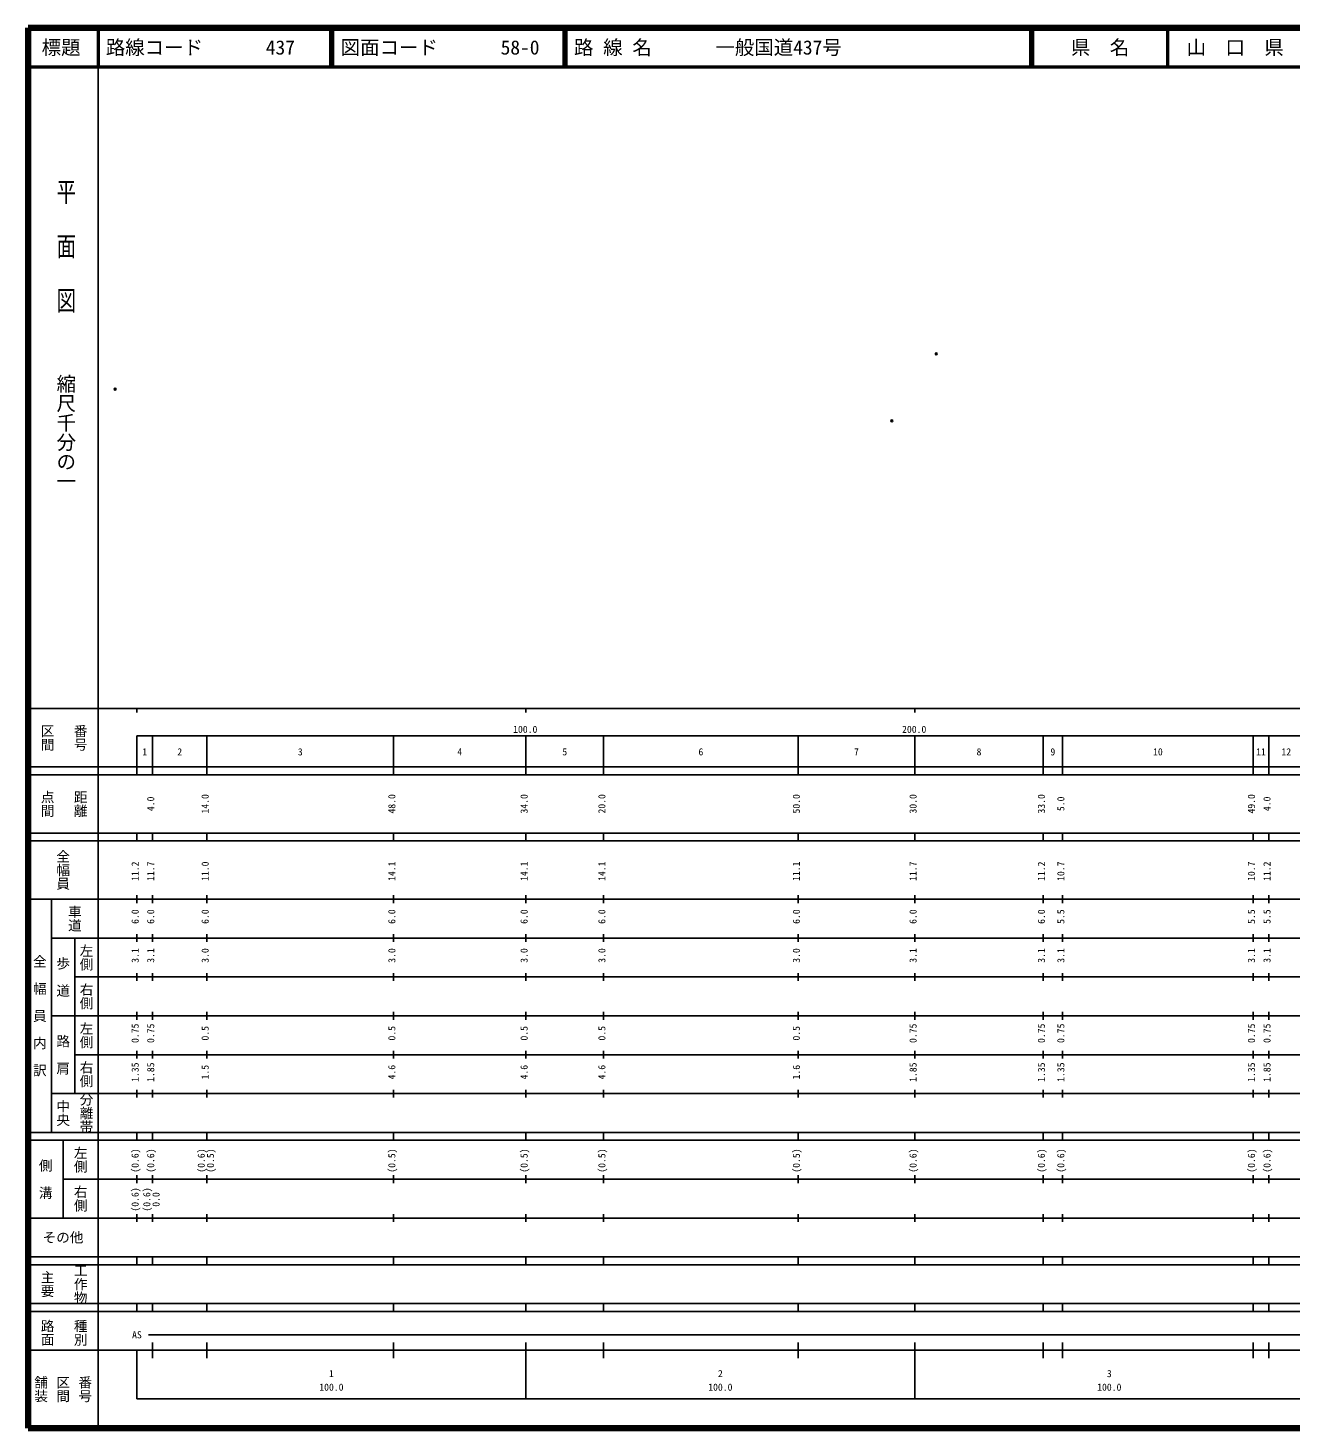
# Model space of a CAD drawing. Units: millimetres on the paper. Extents: x 40 to 680, y 20 to 380.
# Drawn here: x 40 to 364.7, y 20 to 380 of the extents above; entities that cross this region are included whole.
import ezdxf
from ezdxf.enums import TextEntityAlignment as Align

# ---------------------------------------------------------------- set-up
doc = ezdxf.new("R2010")
doc.units = ezdxf.units.MM
doc.header["$PDMODE"] = 32
doc.header["$PDSIZE"] = 0.5
doc.layers.add('M-OTRS', color=6, linetype='Continuous')
doc.layers.add('M-TTL-TXT', color=7, linetype='Continuous')
for name, color, linetype, lineweight in [('M-TTL', 2, 'Continuous', 140), ('M-TTL-BAND', 7, 'Continuous', 25), ('M-TTL-LINE', 7, 'Continuous', 50)]:
    doc.layers.add(name, color=color, linetype=linetype, lineweight=lineweight)
doc.styles.add('@ＭＳ ゴシック', font='')
doc.styles.add('ＭＳ ゴシック', font='')
doc.styles.get('@ＭＳ ゴシック').set_extended_font_data('@MS Gothic')
doc.styles.get('ＭＳ ゴシック').set_extended_font_data('MS Gothic')

msp = doc.modelspace()

# ---------------------------------------------------------------- linework, layer by layer
at = {"layer": 'M-OTRS'}
for p in [(273.526, 296.195), (62.39, 287.136), (262.07, 279.009)]:
    msp.add_point(p, dxfattribs=at)
at = {"layer": 'M-TTL'}
for p, q in [((40, 380), (40, 20)), ((680, 380), (40, 380)), ((40, 20), (680, 20))]:
    msp.add_line(p, q, dxfattribs=at)
at = {"layer": 'M-TTL-BAND'}
for p, q in [((58, 370), (58, 20)), ((40, 205), (579, 205)), ((68, 205), (68, 204)), ((168, 205), (168, 204)), ((268, 205), (268, 204)), ((68, 198), (579, 198)), ((68, 198), (68, 188)), ((72, 188), (72, 198)), ((86, 188), (86, 198)), ((134, 188), (134, 198)), ((168, 188), (168, 198)), ((188, 188), (188, 198)), ((238, 188), (238, 198)), ((268, 188), (268, 198)), ((301, 188), (301, 198)), ((306, 188), (306, 198)), ((355, 188), (355, 198)), ((359, 188), (359, 198)), ((40, 190), (579, 190)), ((40, 188), (579, 188)), ((40, 173), (579, 173)), ((68, 171), (68, 173)), ((72, 171), (72, 173)), ((86, 171), (86, 173)), ((134, 171), (134, 173)), ((168, 171), (168, 173)), ((188, 171), (188, 173)), ((238, 171), (238, 173)), ((268, 171), (268, 173)), ((301, 171), (301, 173)), ((306, 171), (306, 173)), ((355, 171), (355, 173)), ((359, 171), (359, 173)), ((40, 171), (579, 171)), ((40, 156), (579, 156)), ((46, 96), (46, 156)), ((68, 155), (68, 157)), ((72, 155), (72, 157)), ((86, 155), (86, 157)), ((134, 155), (134, 157)), ((168, 155), (168, 157)), ((188, 155), (188, 157)), ((238, 155), (238, 157)), ((268, 155), (268, 157)), ((301, 155), (301, 157)), ((306, 155), (306, 157)), ((355, 155), (355, 157)), ((359, 155), (359, 157)), ((46, 146), (579, 146)), ((52, 146), (52, 106)), ((68, 145), (68, 147)), ((72, 145), (72, 147)), ((86, 145), (86, 147)), ((134, 145), (134, 147)), ((168, 145), (168, 147)), ((188, 145), (188, 147)), ((238, 145), (238, 147)), ((268, 145), (268, 147)), ((301, 145), (301, 147)), ((306, 145), (306, 147)), ((355, 145), (355, 147)), ((359, 145), (359, 147)), ((68, 135), (68, 137)), ((72, 135), (72, 137)), ((86, 135), (86, 137)), ((134, 135), (134, 137)), ((168, 135), (168, 137)), ((188, 135), (188, 137)), ((238, 135), (238, 137)), ((268, 135), (268, 137)), ((301, 135), (301, 137)), ((306, 135), (306, 137)), ((355, 135), (355, 137)), ((359, 135), (359, 137)), ((52, 136), (579, 136)), ((46, 126), (579, 126)), ((68, 125), (68, 127)), ((72, 125), (72, 127)), ((86, 125), (86, 127)), ((134, 125), (134, 127)), ((168, 125), (168, 127)), ((188, 125), (188, 127)), ((238, 125), (238, 127)), ((268, 125), (268, 127)), ((301, 125), (301, 127)), ((306, 125), (306, 127)), ((355, 125), (355, 127)), ((359, 125), (359, 127)), ((52, 116), (579, 116)), ((68, 115), (68, 117)), ((72, 115), (72, 117)), ((86, 115), (86, 117)), ((134, 115), (134, 117)), ((168, 115), (168, 117)), ((188, 115), (188, 117)), ((238, 115), (238, 117)), ((268, 115), (268, 117)), ((301, 115), (301, 117)), ((306, 115), (306, 117)), ((355, 115), (355, 117)), ((359, 115), (359, 117)), ((46, 106), (579, 106)), ((68, 105), (68, 107)), ((72, 105), (72, 107)), ((86, 105), (86, 107)), ((134, 105), (134, 107)), ((168, 105), (168, 107)), ((188, 105), (188, 107)), ((238, 105), (238, 107)), ((268, 105), (268, 107)), ((301, 105), (301, 107)), ((306, 105), (306, 107)), ((355, 105), (355, 107)), ((359, 105), (359, 107)), ((40, 96), (579, 96)), ((40, 94), (579, 94)), ((49, 94), (49, 74)), ((68, 94), (68, 96)), ((72, 94), (72, 96)), ((86, 94), (86, 96)), ((134, 94), (134, 96)), ((168, 94), (168, 96)), ((188, 94), (188, 96)), ((238, 94), (238, 96)), ((268, 94), (268, 96)), ((301, 94), (301, 96)), ((306, 94), (306, 96)), ((355, 94), (355, 96)), ((359, 94), (359, 96)), ((49, 84), (579, 84)), ((68, 83), (68, 85)), ((72, 83), (72, 85)), ((86, 83), (86, 85)), ((134, 83), (134, 85)), ((168, 83), (168, 85)), ((188, 83), (188, 85)), ((238, 83), (238, 85)), ((268, 83), (268, 85)), ((301, 83), (301, 85)), ((306, 83), (306, 85)), ((355, 83), (355, 85)), ((359, 83), (359, 85)), ((40, 74), (579, 74)), ((68, 73), (68, 75)), ((72, 73), (72, 75)), ((86, 73), (86, 75)), ((134, 73), (134, 75)), ((168, 73), (168, 75)), ((188, 73), (188, 75)), ((238, 73), (238, 75)), ((268, 73), (268, 75)), ((301, 73), (301, 75)), ((306, 73), (306, 75)), ((355, 73), (355, 75)), ((359, 73), (359, 75)), ((40, 64), (579, 64)), ((40, 62), (579, 62)), ((68, 62), (68, 64)), ((72, 62), (72, 64)), ((86, 62), (86, 64)), ((134, 62), (134, 64)), ((168, 62), (168, 64)), ((188, 62), (188, 64)), ((238, 62), (238, 64)), ((268, 62), (268, 64)), ((301, 62), (301, 64)), ((306, 62), (306, 64)), ((355, 62), (355, 64)), ((359, 62), (359, 64)), ((40, 52), (579, 52)), ((68, 50), (68, 52)), ((72, 50), (72, 52)), ((86, 50), (86, 52)), ((134, 50), (134, 52)), ((168, 50), (168, 52)), ((188, 50), (188, 52)), ((238, 50), (238, 52)), ((268, 50), (268, 52)), ((301, 50), (301, 52)), ((306, 50), (306, 52)), ((355, 50), (355, 52)), ((359, 50), (359, 52)), ((40, 50), (579, 50)), ((71, 44), (565, 44)), ((40, 40), (579, 40)), ((68, 40), (68, 27.5)), ((72, 38), (72, 42)), ((86, 38), (86, 42)), ((134, 38), (134, 42)), ((168, 27.5), (168, 42)), ((188, 38), (188, 42)), ((238, 38), (238, 42)), ((268, 27.5), (268, 42)), ((301, 38), (301, 42)), ((306, 38), (306, 42)), ((355, 38), (355, 42)), ((359, 38), (359, 42)), ((68, 27.5), (579, 27.5))]:
    msp.add_line(p, q, dxfattribs=at)
at = {"layer": 'M-TTL-LINE'}
for p, q in [((58, 380), (58, 370)), ((117.75, 380), (117.75, 370)), ((118.25, 380), (118.25, 370)), ((177.75, 380), (177.75, 370)), ((178.25, 380), (178.25, 370)), ((297.75, 380), (297.75, 370)), ((298.25, 380), (298.25, 370)), ((333, 380), (333, 370)), ((40, 370), (680, 370))]:
    msp.add_line(p, q, dxfattribs=at)

# ---------------------------------------------------------------- texts
at = {"layer": 'M-TTL-BAND', "style": '@ＭＳ ゴシック', "width": 1.4}
msp.add_text('平  面  図', height=3.666, rotation=270, dxfattribs=at).set_placement((49.777, 306.475), align=Align.MIDDLE_RIGHT)
at = {"layer": 'M-TTL-BAND', "style": '@ＭＳ ゴシック'}
msp.add_text('縮尺千分の一', height=3.666, rotation=270, dxfattribs=at).set_placement((49.777, 261.03), align=Align.MIDDLE_RIGHT)
for s, p in [('区間', (45, 197.5)), ('番号', (53.5, 197.5)), ('点間', (45, 180.5)), ('距離', (53.5, 180.5)), ('全幅員', (49, 163.5)), ('車道', (52, 151)), ('左側', (55, 141)), ('全\u3000幅\u3000員\u3000内\u3000訳', (43, 126)), ('歩\u3000道', (49, 136)), ('右側', (55, 131)), ('左側', (55, 121)), ('路\u3000肩', (49, 116)), ('右側', (55, 111)), ('分離帯', (55, 101)), ('中央', (49, 101)), ('左側', (53.5, 89)), ('側\u3000溝', (44.5, 84)), ('右側', (53.5, 79)), ('工作物', (53.5, 57)), ('主要', (45, 57)), ('路面', (45, 44.5)), ('種別', (53.5, 44.5)), ('舗装', (43.333, 30)), ('区間', (49, 30)), ('番号', (54.667, 30))]:
    msp.add_text(s, height=2.566, rotation=270, dxfattribs=at).set_placement(p, align=Align.MIDDLE_CENTER)
at = {"layer": 'M-TTL-BAND', "style": 'ＭＳ ゴシック'}
for s, p in [('100.0', (167.844, 198.195)), ('200.0', (267.844, 198.195)), ('1', (70, 192.405)), ('2', (79, 192.405)), ('3', (110, 192.405)), ('4', (151, 192.405)), ('5', (178, 192.405)), ('6', (213, 192.405)), ('7', (253, 192.405)), ('8', (284.5, 192.405)), ('9', (303.5, 192.405)), ('10', (330.5, 192.405)), ('11', (357, 192.405)), ('12', (363.5, 192.405)), ('AS', (68, 42.5)), ('1', (118, 32.523)), ('2', (218, 32.523)), ('3', (318, 32.523)), ('100.0', (118, 29.033)), ('100.0', (218, 29.033)), ('100.0', (318, 29.033))]:
    msp.add_text(s, height=1.833, dxfattribs=at).set_placement(p, align=Align.BOTTOM_CENTER)
for s, p in [('4.0', (73, 180.5)), ('14.0', (87, 180.5)), ('48.0', (135, 180.5)), ('34.0', (169, 180.5)), ('20.0', (189, 180.5)), ('50.0', (239, 180.5)), ('30.0', (269, 180.5)), ('33.0', (302, 180.5)), ('5.0', (307, 180.5)), ('49.0', (356, 180.5)), ('4.0', (360, 180.5)), ('11.2', (69, 163.174)), ('11.7', (73, 163.174)), ('11.0', (87, 163.174)), ('14.1', (135, 163.174)), ('14.1', (169, 163.174)), ('14.1', (189, 163.174)), ('11.1', (239, 163.174)), ('11.7', (269, 163.174)), ('11.2', (302, 163.174)), ('10.7', (307, 163.174)), ('10.7', (356, 163.174)), ('11.2', (360, 163.174)), ('6.0', (69, 151.5)), ('6.0', (73, 151.5)), ('6.0', (87, 151.5)), ('6.0', (135, 151.5)), ('6.0', (169, 151.5)), ('6.0', (189, 151.5)), ('6.0', (239, 151.5)), ('6.0', (269, 151.5)), ('6.0', (302, 151.5)), ('5.5', (307, 151.5)), ('5.5', (356, 151.5)), ('5.5', (360, 151.5)), ('3.1', (69, 141.5)), ('3.1', (73, 141.5)), ('3.0', (87, 141.5)), ('3.0', (135, 141.5)), ('3.0', (169, 141.5)), ('3.0', (189, 141.5)), ('3.0', (239, 141.5)), ('3.1', (269, 141.5)), ('3.1', (302, 141.5)), ('3.1', (307, 141.5)), ('3.1', (356, 141.5)), ('3.1', (360, 141.5)), ('0.75', (69, 121.5)), ('0.75', (73, 121.5)), ('0.5', (87, 121.5)), ('0.5', (135, 121.5)), ('0.5', (169, 121.5)), ('0.5', (189, 121.5)), ('0.5', (239, 121.5)), ('0.75', (269, 121.5)), ('0.75', (302, 121.5)), ('0.75', (307, 121.5)), ('0.75', (356, 121.5)), ('0.75', (360, 121.5)), ('1.35', (69, 111.5)), ('1.85', (73, 111.5)), ('1.5', (87, 111.5)), ('4.6', (135, 111.5)), ('4.6', (169, 111.5)), ('4.6', (189, 111.5)), ('1.6', (239, 111.5)), ('1.85', (269, 111.5)), ('1.35', (302, 111.5)), ('1.35', (307, 111.5)), ('1.35', (356, 111.5)), ('1.85', (360, 111.5)), ('(0.6)', (69, 88.764)), ('(0.6)', (73, 88.764)), ('(0.6)', (86, 88.764)), ('(0.5)', (88.37, 88.764)), ('(0.5)', (135, 88.764)), ('(0.5)', (169, 88.764)), ('(0.5)', (189, 88.764)), ('(0.5)', (239, 88.764)), ('(0.6)', (269, 88.764)), ('(0.6)', (302, 88.764)), ('(0.6)', (307, 88.764)), ('(0.6)', (356, 88.764)), ('(0.6)', (360, 88.764)), ('(0.6)', (69, 78.764)), ('(0.6)', (72, 78.764)), ('0.0', (74.37, 78.764))]:
    msp.add_text(s, height=1.833, rotation=90, dxfattribs=at).set_placement(p, align=Align.BOTTOM_CENTER)
msp.add_text('その他', height=2.566, dxfattribs=at).set_placement((49, 69), align=Align.MIDDLE_CENTER)
at = {"layer": 'M-TTL-TXT', "style": 'ＭＳ ゴシック'}
for s, p in [('標題', (48.5, 375)), ('県\u3000名', (315.625, 375)), ('山\u3000口\u3000県', (350.375, 375))]:
    msp.add_text(s, height=3.666, dxfattribs=at).set_placement(p, align=Align.MIDDLE_CENTER)
for s, p in [('路線コード', (60, 375)), ('437', (101.142, 375)), ('図面コード', (120.38, 375)), ('58-0', (161.521, 375)), ('路 線 名', (180.38, 375)), ('一般国道437号', (216.734, 375))]:
    msp.add_text(s, height=3.666, dxfattribs=at).set_placement(p, align=Align.MIDDLE_LEFT)

doc.saveas('drawing.dxf')
